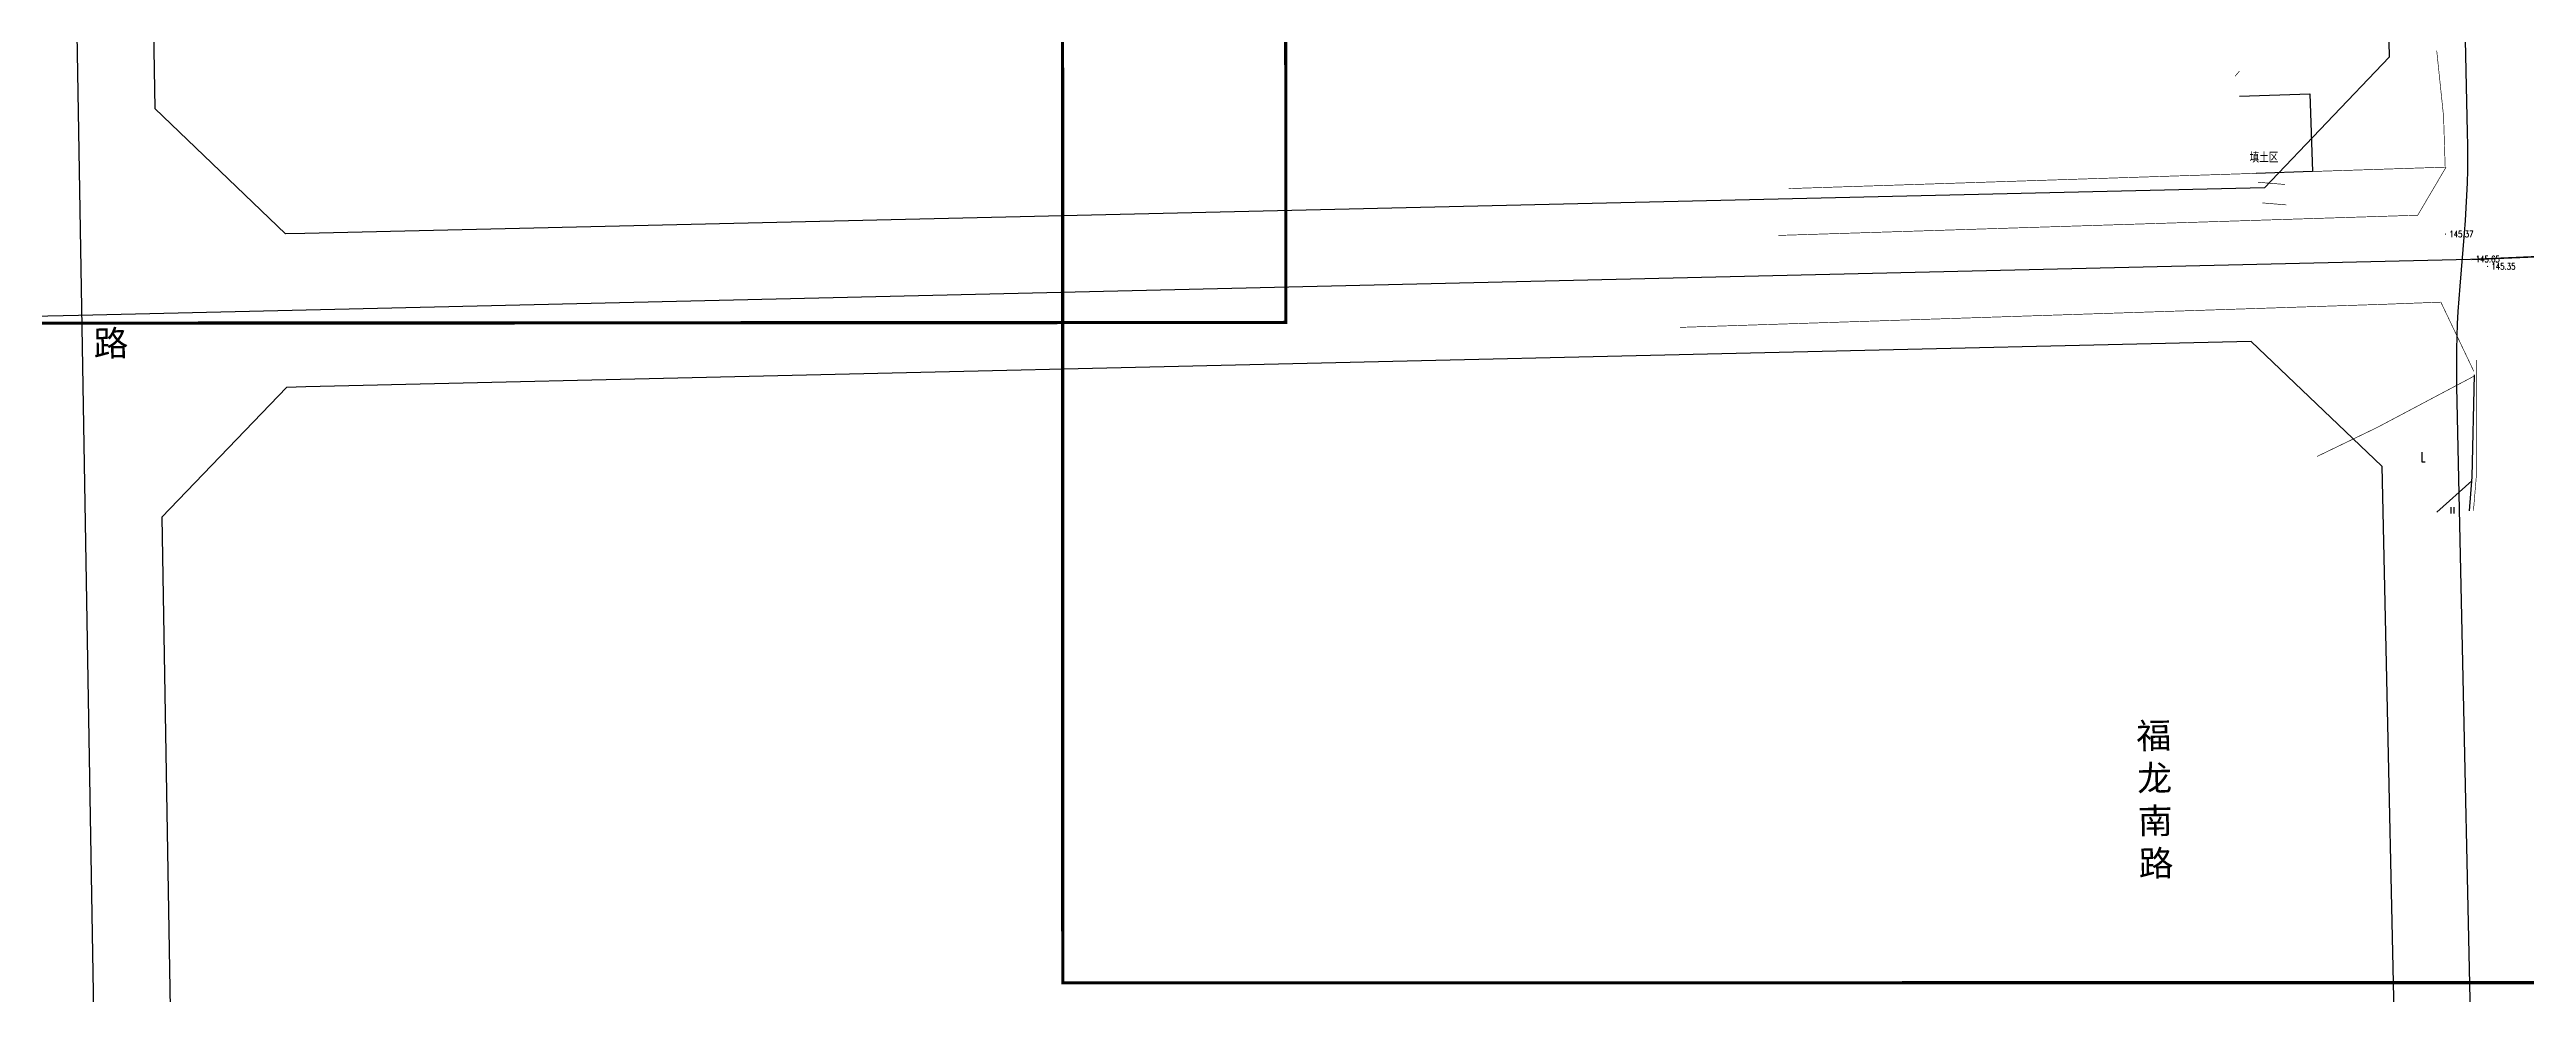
# Model space of a CAD drawing. Extents: x 529262 to 576451, y 2694391 to 2717535.
# Drawn here: x 565717.8 to 566105.5, y 2709266.1 to 2709414 of the extents above; entities that cross this region are included whole.
import ezdxf
from ezdxf.enums import TextEntityAlignment as Align
from ezdxf.xclip import XClip

# ---------------------------------------------------------------- set-up
doc = ezdxf.new("R2010")
doc.units = 0
doc.header["$XCLIPFRAME"] = 0
doc.linetypes.add('X2', pattern=[10, 8, -2])
for name, color, linetype in [('DLSS', 4, 'Continuous'), ('DMTZ', 8, 'Continuous'), ('GCD', 8, 'Continuous'), ('JMD', 8, 'Continuous'), ('PP-COM', 7, 'Continuous'), ('RD-中线', 40, 'Continuous'), ('RD-红线', 7, 'Continuous'), ('RD-路名', 7, 'Continuous'), ('ZBTZ', 8, 'Continuous'), ('ZJ', 7, 'Continuous'), ('污水管径标注_W10-', 202, 'Continuous')]:
    doc.layers.add(name, color=color, linetype=linetype)
doc.styles.add('HZ', font='rs.shx', dxfattribs={"width": 0.8, "bigfont": 'hztxt.shx'})
doc.styles.add('黑体', font='simhei.ttf')
doc.linetypes.add('10421', pattern='A,2,[150,AAA.SHX,S=0.5,R=0,X=0,Y=0.5],1e-11', length=2)

# ---------------------------------------------------------------- blocks, each defined once
blk = doc.blocks.new('A$C19FD0107')
at = {"layer": 'RD-中线', "color": 8, "linetype": 'Continuous', "flags": 128}
for points in [[(-4888.51, 14283.61), (-4903.42, 14970.56, -0.026268), (-4902.93, 14986.3), (-4902.23, 14994.64, 0.026268), (-4901.75, 15010.38), (-4907.67, 15283.2)], [(-5280.16, 15276.46), (-5279.76, 15252.59, 0.00004), (-5279.76, 15252.5), (-5266.41, 14468.45)], [(-4490.73, 14139.44, 0), (-4490.29, 14139.42)], [(-3818.25, 14086.17, 0), (-3817.74, 14086.17)]]:
    blk.add_lwpolyline(points, format="xyb", dxfattribs=at)
for points in [[(-4572.92, 15005.07), (-4761.23, 14996.67), (-4901.32, 14990.5), (-5275.64, 14981.73)], [(-5275.64, 14981.73), (-5533.27, 14976.16), (-5802.27, 14969.2), (-5924.01, 14966.57)]]:
    blk.add_lwpolyline(points, dxfattribs=at)
at = {"layer": 'RD-红线', "color": 8, "linetype": 'Continuous', "flags": 128}
for points in [[(-4918.59, 15233.25), (-4918.48, 15228.39), (-4914.01, 15022.17)], [(-5267.32, 15226.8), (-5267.24, 15221.93), (-5263.7, 15014.14)], [(-4933.53, 15001.74), (-5240.23, 14994.56), (-5243.23, 14994.49)], [(-4935.61, 14977.69), (-5240.08, 14970.56), (-5243.08, 14970.49)], [(-5262.61, 14950.15), (-5258.37, 14700.97)]]:
    blk.add_lwpolyline(points, dxfattribs=at)
at = {"layer": 'RD-红线', "color": 8}
for points in [[(-4933.53, 15001.74), (-4914.01, 15022.17, 0.413709)], [(-5263.7, 15014.14), (-5243.23, 14994.49, 0.41609)], [(-4915.15, 14958.13), (-4935.61, 14977.69, 0.414718)], [(-5243.08, 14970.49), (-5262.61, 14950.15, 0.412339)]]:
    blk.add_lwpolyline(points, format="xyb", dxfattribs=at)
blk.add_lwpolyline([(-4915.15, 14958.13), (-4911.48, 14789.29)], dxfattribs=at)
blk = doc.blocks.new('GC200')
at = {"linetype": 'Continuous', "const_width": 0.2, "flags": 128}
blk.add_lwpolyline([(-0.1, 0, 1), (0.1, 0, 1)], format="xyb", close=True, dxfattribs=at)
blk = doc.blocks.new('gc121')
at = {"color": 8}
for p, q in [((-0.5, -1), (-0.5, 1)), ((0.5, -1), (0.5, 1))]:
    blk.add_line(p, q, dxfattribs=at)
blk = doc.blocks.new('gc205')
for p, q in [((0, 3), (0, 0)), ((0, 0), (1, 0))]:
    blk.add_line(p, q)

msp = doc.modelspace()

# ---------------------------------------------------------------- linework, layer by layer
at = {"const_width": 0.5}
for points in [[(565286.483, 2709870.726), (565133.543, 2709870.659), (565133.687, 2709298.957), (565665.616, 2709299.237), (565665.521, 2709371.101), (565911.301, 2709371.252), (565911.184, 2709809.956), (565286.302, 2709807.243), (565286.483, 2709870.726)], [(566028.964, 2709839.461), (565876.265, 2709839.261), (565876.394, 2709267.88), (566408.228, 2709267.964), (566408.154, 2709339.933), (566653.935, 2709340), (566653.753, 2709778.668), (566028.899, 2709776.063), (566028.964, 2709839.461)]]:
    msp.add_lwpolyline(points, dxfattribs=at)
at = {"layer": 'DLSS', "linetype": 'X2', "const_width": 0.1}
for points in [[(566092.726, 2709395.69), (566092.481, 2709403.489), (566091.406, 2709413.804)], [(566067.668, 2709392.84), (566063.424, 2709393.194)], [(566097.155, 2709341.801), (566097.597, 2709347.055), (566097.607, 2709365.367)]]:
    msp.add_lwpolyline(points, dxfattribs=at)
at = {"layer": 'DLSS', "linetype": 'Continuous', "const_width": 0.1}
for points in [[(566060.525, 2709410.567), (566059.846, 2709409.778)], [(566067.868, 2709389.645), (566064.122, 2709389.958)]]:
    msp.add_lwpolyline(points, dxfattribs=at)
at = {"layer": 'DLSS', "linetype": 'Continuous', "const_width": 0.1, "flags": 128}
for points in [[(566092.872, 2709395.559), (566088.435, 2709388.033), (565988.374, 2709384.869)], [(566092.872, 2709395.559), (565990.003, 2709392.198)], [(566097.221, 2709363.588), (566092.057, 2709374.427), (566082.934, 2709374.083), (565972.983, 2709370.477)]]:
    msp.add_lwpolyline(points, dxfattribs=at)
at = {"layer": 'DMTZ', "linetype": '10421'}
msp.add_line((566091.432, 2709341.538), (566096.922, 2709346.459), dxfattribs=at)
msp.add_lwpolyline([(566096.528, 2709341.773), (566096.975, 2709347.088), (566097.328, 2709363.038)], dxfattribs=at)
at = {"layer": 'JMD', "linetype": 'Continuous'}
msp.add_lwpolyline([(566060.522, 2709406.645), (566071.562, 2709407.01), (566071.964, 2709394.859), (566063.128, 2709394.567)], dxfattribs=at)
at = {"layer": 'ZBTZ', "linetype": 'Continuous', "const_width": 0.1}
msp.add_lwpolyline([(566097.324, 2709362.885), (566082.077, 2709354.806), (566072.683, 2709350.276)], dxfattribs=at)
at = {"layer": '污水管径标注_W10-'}
msp.add_lwpolyline([(566096.905, 2709381.109), (566116.889, 2709381.912)], dxfattribs=at)

# ---------------------------------------------------------------- block references
at = {"layer": 'GCD', "linetype": 'Continuous'}
ref = msp.add_blockref('GC200', (566092.78, 2709385.077, 145.371), dxfattribs=dict(at, xscale=0.5, yscale=0.5, zscale=0.5))
ref.add_attrib('height', '145.37', dxfattribs={"linetype": 'Continuous', "height": 1, "style": 'HZ', "width": 0.8}).set_placement((566093.38, 2709385.077, 145.371), align=Align.MIDDLE_LEFT)
ref = msp.add_blockref('GC200', (566092.78, 2709385.077, 145.371), dxfattribs=dict(at, xscale=0.5, yscale=0.5, zscale=0.5))
ref.add_attrib('height', '145.37', dxfattribs={"linetype": 'Continuous', "height": 1, "style": 'HZ', "width": 0.8}).set_placement((566093.38, 2709385.077, 145.371), align=Align.MIDDLE_LEFT)
ref = msp.add_blockref('GC200', (566096.91, 2709381.158, 145.65), dxfattribs=dict(at, xscale=0.5, yscale=0.5, zscale=0.5))
ref.add_attrib('height', '145.65', dxfattribs={"linetype": 'Continuous', "height": 1, "style": 'HZ', "width": 0.8}).set_placement((566097.51, 2709381.158, 145.65), align=Align.MIDDLE_LEFT)
ref = msp.add_blockref('GC200', (566099.366, 2709380.017, 145.348), dxfattribs=dict(at, xscale=0.5, yscale=0.5, zscale=0.5))
ref.add_attrib('height', '145.35', dxfattribs={"linetype": 'Continuous', "height": 1, "style": 'HZ', "width": 0.8}).set_placement((566099.966, 2709380.017, 145.348), align=Align.MIDDLE_LEFT)
at = {"layer": 'PP-COM'}
ref = msp.add_blockref('A$C19FD0107', (570997.993, 2694390.603), dxfattribs=at)
XClip(ref).set_block_clipping_path([(-9366.4383134884, 14428.6043910822), (-3328.4480743363, 17452.7484863754)])
at = {"layer": 'ZBTZ', "linetype": 'Continuous', "xscale": 0.5, "yscale": 0.5, "zscale": 0.5}
for name, p in [('gc205', (566089.089, 2709349.447)), ('gc121', (566093.901, 2709341.844))]:
    msp.add_blockref(name, p, dxfattribs=at)

# ---------------------------------------------------------------- texts
at = {"layer": 'RD-路名', "color": 7, "style": '黑体'}
msp.add_text('路', height=4, rotation=1.30936, dxfattribs=at).set_placement((565727.432, 2709368.072), align=Align.MIDDLE)
at = {"layer": 'RD-路名', "color": 7, "insert": (566044.364, 2709308.547), "char_height": 4, "width": 50.99419, "attachment_point": 1, "rotation": 1.01729, "style": '黑体'}
msp.add_mtext('福\\P龙\\P南\\P路', dxfattribs=at)
at = {"layer": 'ZJ', "color": 8, "linetype": 'Continuous', "style": 'HZ', "width": 0.8}
msp.add_text('填土区', height=1.5, dxfattribs=at).set_placement((566064.375, 2709397.161), align=Align.MIDDLE)

doc.saveas('drawing.dxf')
